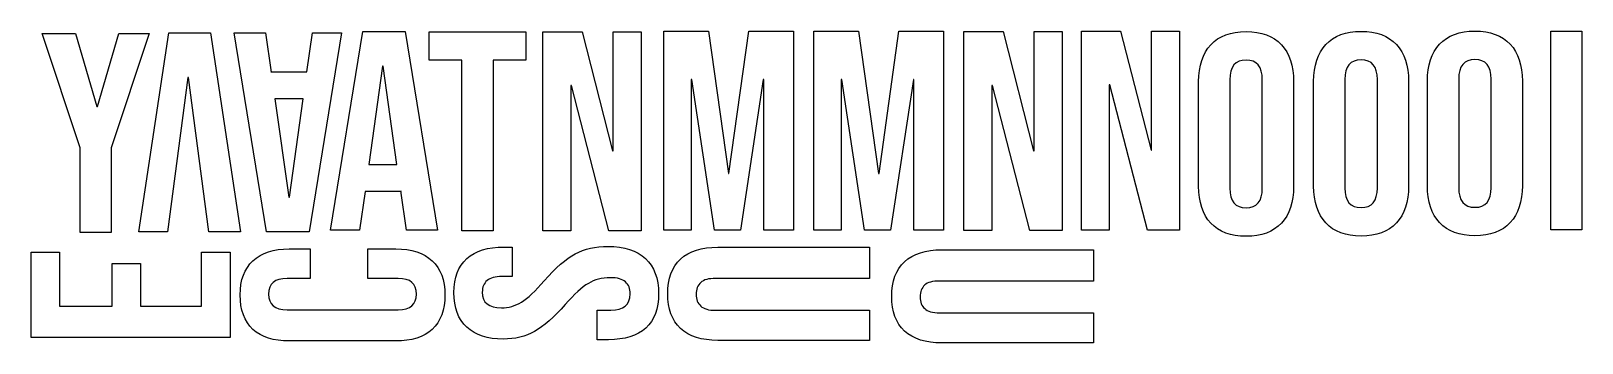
# Model space of a CAD drawing. Header units: inches. Extents: x 0.5 to 47.1, y 14.6 to 24.
import ezdxf

# ---------------------------------------------------------------- set-up
doc = ezdxf.new("R2010")
doc.units = ezdxf.units.IN
doc.layers.get('0').update_dxf_attribs({"linetype": 'CONTINUOUS'})

msp = doc.modelspace()

# ---------------------------------------------------------------- linework, layer by layer
at = {"color": 7}
for points in [[(1.964589, 20.493899), (0.828547, 23.927649), (1.827922, 23.927649), (2.468547, 21.732441), (2.485631, 21.732441), (3.126256, 23.927649), (4.040214, 23.927649), (2.904172, 20.493899), (2.904172, 17.948482), (1.964589, 17.948482)], [(6.785364, 17.9665), (5.837239, 17.9665), (5.222239, 22.604625), (5.205155, 22.604625), (4.590155, 17.9665), (3.727447, 17.9665), (4.632864, 23.945667), (5.879947, 23.945667)], [(8.843057, 17.966764), (7.570349, 17.966764), (6.596599, 23.94593), (7.536182, 23.94593), (7.707015, 22.758639), (7.707015, 22.775722), (8.774724, 22.775722), (8.945557, 23.94593), (9.816807, 23.94593)], [(10.460931, 23.989536), (11.73364, 23.989536), (12.70739, 18.01037), (11.767806, 18.01037), (11.596973, 19.197661), (11.596973, 19.180578), (10.529265, 19.180578), (10.358431, 18.01037), (9.487181, 18.01037)], [(13.433516, 23.123706), (12.451224, 23.123706), (12.451224, 23.977873), (15.35539, 23.977873), (15.35539, 23.123706), (14.373099, 23.123706), (14.373099, 17.998706), (13.433516, 17.998706)], [(15.87124, 23.977873), (17.04999, 23.977873), (17.963949, 20.398914), (17.981032, 20.398914), (17.981032, 23.977873), (18.818114, 23.977873), (18.818114, 17.998706), (17.852907, 17.998706), (16.725407, 22.363497), (16.708324, 22.363497), (16.708324, 17.998706), (15.87124, 17.998706)], [(19.501157, 23.99563), (20.842199, 23.99563), (21.440115, 19.716254), (21.457199, 19.716254), (22.055115, 23.99563), (23.396157, 23.99563), (23.396157, 18.016463), (22.507824, 18.016463), (22.507824, 22.543546), (22.49074, 22.543546), (21.807407, 18.016463), (21.021574, 18.016463), (20.33824, 22.543546), (20.321157, 22.543546), (20.321157, 18.016463), (19.501157, 18.016463)], [(24.00949, 23.992583), (25.350532, 23.992583), (25.948449, 19.713208), (25.965532, 19.713208), (26.563449, 23.992583), (27.90449, 23.992583), (27.90449, 18.013416), (27.016157, 18.013416), (27.016157, 22.5405), (26.999074, 22.5405), (26.31574, 18.013416), (25.529907, 18.013416), (24.846574, 22.5405), (24.82949, 22.5405), (24.82949, 18.013416), (24.00949, 18.013416)], [(28.516478, 23.980919), (29.695228, 23.980919), (30.609186, 20.401961), (30.626269, 20.401961), (30.626269, 23.980919), (31.463353, 23.980919), (31.463353, 18.001753), (30.498144, 18.001753), (29.370644, 22.366544), (29.353561, 22.366544), (29.353561, 18.001753), (28.516478, 18.001753)], [(32.045758, 23.998676), (33.224508, 23.998676), (34.138467, 20.419718), (34.15555, 20.419718), (34.15555, 23.998676), (34.992633, 23.998676), (34.992633, 18.019509), (34.027425, 18.019509), (32.899925, 22.384301), (32.882842, 22.384301), (32.882842, 18.019509), (32.045758, 18.019509)], [(46.143467, 23.999341), (47.08305, 23.999341), (47.08305, 18.020174), (46.143467, 18.020174)], [(11.485931, 19.992036), (11.06739, 22.947453), (11.050306, 22.947453), (10.640306, 19.992036)], [(7.818057, 21.964264), (8.236599, 19.008847), (8.253682, 19.008847), (8.663682, 21.964264)], [(36.993136, 18.684766)], [(40.448671, 18.69212)], [(43.866197, 18.70163)], [(36.993136, 17.830599)], [(40.448671, 17.837954)], [(43.866197, 17.847464)], [(0.491986, 14.787803), (0.491986, 17.350303), (1.346153, 17.350303), (1.346153, 15.727387), (2.926361, 15.727387), (2.926361, 17.017178), (3.780528, 17.017178), (3.780528, 15.727387), (5.616986, 15.727387), (5.616986, 17.350303), (6.471152, 17.350303), (6.471152, 14.787803)], [(12.924805, 16.068537)], [(19.344018, 16.108286)], [(19.619711, 16.103286)], [(26.347079, 16.02568)]]:
    msp.add_lwpolyline(points, close=True, dxfattribs=at)
for points in [[(35.566678, 19.333932), (35.566678, 22.477266)], [(36.506261, 22.537057), (36.506261, 19.274141)], [(37.480011, 19.274141), (37.480011, 22.537057)], [(38.419594, 22.477266), (38.419594, 19.333932)], [(39.022212, 19.341287), (39.022212, 22.48462)], [(39.961796, 22.544412), (39.961796, 19.281495)], [(40.935546, 19.281495), (40.935546, 22.544412)], [(41.875129, 22.48462), (41.875129, 19.341287)], [(42.439739, 19.350797), (42.439739, 22.49413)], [(43.379322, 22.553922), (43.379322, 19.291005)], [(44.353072, 19.291005), (44.353072, 22.553922)], [(45.292656, 22.49413), (45.292656, 19.350797)], [(8.243972, 17.452288), (8.876055, 17.452288), (8.876055, 16.563953), (8.18418, 16.563953)], [(11.523972, 16.563953), (10.610013, 16.563953), (10.610013, 17.452288), (11.455638, 17.452288)], [(14.697351, 17.50912), (14.94506, 17.50912), (14.94506, 16.620786), (14.63756, 16.620786)], [(21.123044, 17.504119), (25.684294, 17.504119), (25.684294, 16.564536), (21.054711, 16.564536)], [(27.850413, 17.426513), (32.411662, 17.426513), (32.411662, 16.48693), (27.782079, 16.48693)], [(8.18418, 15.624372), (11.523972, 15.624372)], [(17.840685, 14.724536), (17.499018, 14.724536), (17.499018, 15.61287), (17.909018, 15.61287)], [(21.054711, 15.607869), (25.684294, 15.607869), (25.684294, 14.702452), (21.123044, 14.702452)], [(27.782079, 15.530263), (32.411662, 15.530263), (32.411662, 14.624847), (27.850413, 14.624847)], [(11.455638, 14.684787), (8.243972, 14.684787)]]:
    msp.add_lwpolyline(points, dxfattribs=at)
for points in [[(35.933969, 23.587682), (36.178831, 23.849626), (36.531886, 23.980599), (36.993136, 23.980599)], [(36.993136, 23.980599), (37.454386, 23.980599), (37.807442, 23.849626), (38.052303, 23.587682)], [(39.389504, 23.595037), (39.634365, 23.856981), (39.987421, 23.987954), (40.448671, 23.987954)], [(40.448671, 23.987954), (40.909921, 23.987954), (41.262976, 23.856981), (41.507838, 23.595037)], [(42.807031, 23.604546), (43.051892, 23.866491), (43.404947, 23.997463), (43.866197, 23.997463)], [(43.866197, 23.997463), (44.327447, 23.997463), (44.680503, 23.866491), (44.925364, 23.604546)], [(35.566678, 22.477266), (35.566678, 22.955599), (35.689108, 23.325738), (35.933969, 23.587682)], [(38.052303, 23.587682), (38.297164, 23.325738), (38.419594, 22.955599), (38.419594, 22.477266)], [(39.022212, 22.48462), (39.022212, 22.962954), (39.144643, 23.333092), (39.389504, 23.595037)], [(41.507838, 23.595037), (41.752699, 23.333092), (41.875129, 22.962954), (41.875129, 22.48462)], [(42.439739, 22.49413), (42.439739, 22.972463), (42.562169, 23.342602), (42.807031, 23.604546)], [(44.925364, 23.604546), (45.170225, 23.342602), (45.292656, 22.972463), (45.292656, 22.49413)], [(36.993136, 23.126432), (36.668553, 23.126432), (36.506261, 22.929974), (36.506261, 22.537057)], [(37.480011, 22.537057), (37.480011, 22.929974), (37.317719, 23.126432), (36.993136, 23.126432)], [(40.448671, 23.133787), (40.124087, 23.133787), (39.961796, 22.937329), (39.961796, 22.544412)], [(40.935546, 22.544412), (40.935546, 22.937329), (40.773254, 23.133787), (40.448671, 23.133787)], [(43.866197, 23.143296), (43.541614, 23.143296), (43.379322, 22.946838), (43.379322, 22.553922)], [(44.353072, 22.553922), (44.353072, 22.946838), (44.190781, 23.143296), (43.866197, 23.143296)], [(35.933969, 18.223516), (35.689108, 18.48546), (35.566678, 18.855599), (35.566678, 19.333932)], [(36.506261, 19.274141), (36.506261, 18.881224), (36.668553, 18.684766), (36.993136, 18.684766)], [(36.993136, 18.684766), (37.317719, 18.684766), (37.480011, 18.881224), (37.480011, 19.274141)], [(38.419594, 19.333932), (38.419594, 18.855599), (38.297164, 18.48546), (38.052303, 18.223516)], [(39.389504, 18.23087), (39.144643, 18.492815), (39.022212, 18.862954), (39.022212, 19.341287)], [(39.961796, 19.281495), (39.961796, 18.888579), (40.124087, 18.69212), (40.448671, 18.69212)], [(40.448671, 18.69212), (40.773254, 18.69212), (40.935546, 18.888579), (40.935546, 19.281495)], [(41.875129, 19.341287), (41.875129, 18.862954), (41.752699, 18.492815), (41.507838, 18.23087)], [(42.807031, 18.24038), (42.562169, 18.502324), (42.439739, 18.872463), (42.439739, 19.350797)], [(43.379322, 19.291005), (43.379322, 18.898088), (43.541614, 18.70163), (43.866197, 18.70163)], [(43.866197, 18.70163), (44.190781, 18.70163), (44.353072, 18.898088), (44.353072, 19.291005)], [(45.292656, 19.350797), (45.292656, 18.872463), (45.170225, 18.502324), (44.925364, 18.24038)], [(36.993136, 17.830599), (36.531886, 17.830599), (36.178831, 17.961571), (35.933969, 18.223516)], [(38.052303, 18.223516), (37.807442, 17.961571), (37.454386, 17.830599), (36.993136, 17.830599)], [(40.448671, 17.837954), (39.987421, 17.837954), (39.634365, 17.968926), (39.389504, 18.23087)], [(41.507838, 18.23087), (41.262976, 17.968926), (40.909921, 17.837954), (40.448671, 17.837954)], [(43.866197, 17.847464), (43.404947, 17.847464), (43.051892, 17.978436), (42.807031, 18.24038)], [(44.925364, 18.24038), (44.680503, 17.978436), (44.327447, 17.847464), (43.866197, 17.847464)], [(7.15918, 17.093538), (7.41543, 17.332705), (7.777027, 17.452288), (8.243972, 17.452288)], [(11.455638, 17.452288), (11.922583, 17.452288), (12.28418, 17.332705), (12.54043, 17.093538)], [(13.586935, 17.158911), (13.843185, 17.392384), (14.213324, 17.50912), (14.697351, 17.50912)], [(15.910268, 16.492661), (16.251935, 16.885578), (16.562282, 17.156064), (16.84131, 17.30412)], [(16.84131, 17.30412), (17.120337, 17.452175), (17.447768, 17.526203), (17.823601, 17.526203)], [(17.823601, 17.526203), (18.313324, 17.526203), (18.689157, 17.403773), (18.951101, 17.158911)], [(20.004086, 17.145369), (20.266031, 17.384536), (20.639017, 17.504119), (21.123044, 17.504119)], [(26.731454, 17.067763), (26.993399, 17.30693), (27.366385, 17.426513), (27.850413, 17.426513)], [(6.774806, 16.068537), (6.774806, 16.518399), (6.902931, 16.860066), (7.15918, 17.093538)], [(12.54043, 17.093538), (12.79668, 16.860066), (12.924805, 16.518399), (12.924805, 16.068537)], [(13.194018, 16.142453), (13.194018, 16.592314), (13.324991, 16.931134), (13.586935, 17.158911)], [(18.951101, 17.158911), (19.213046, 16.919745), (19.344018, 16.569536), (19.344018, 16.108286)], [(19.619711, 16.103286), (19.619711, 16.558841), (19.747836, 16.906203), (20.004086, 17.145369)], [(26.347079, 16.02568), (26.347079, 16.481236), (26.475204, 16.828597), (26.731454, 17.067763)], [(8.18418, 16.563953), (7.814042, 16.563953), (7.628973, 16.407357), (7.628973, 16.094163)], [(12.070638, 16.094163), (12.070638, 16.407357), (11.888416, 16.563953), (11.523972, 16.563953)], [(14.193393, 16.501203), (14.096587, 16.421481), (14.048185, 16.304745), (14.048185, 16.150995)], [(14.63756, 16.620786), (14.43256, 16.620786), (14.284504, 16.580925), (14.193393, 16.501203)], [(15.226935, 15.852036), (15.414851, 15.97162), (15.642629, 16.185161), (15.910268, 16.492661)], [(17.234226, 16.415786), (17.040615, 16.301898), (16.80999, 16.091203), (16.542351, 15.783703)], [(17.891935, 16.58662), (17.641379, 16.58662), (17.422143, 16.529675), (17.234226, 16.415786)], [(18.353185, 16.458495), (18.256379, 16.543911), (18.102629, 16.58662), (17.891935, 16.58662)], [(18.489851, 16.099745), (18.489851, 16.259189), (18.444296, 16.378773), (18.353185, 16.458495)], [(20.610544, 16.444952), (20.519433, 16.359536), (20.473878, 16.239953), (20.473878, 16.086202)], [(21.054711, 16.564536), (20.849711, 16.564536), (20.701656, 16.524675), (20.610544, 16.444952)], [(27.337913, 16.367347), (27.246801, 16.28193), (27.201246, 16.162347), (27.201246, 16.008597)], [(27.782079, 16.48693), (27.577079, 16.48693), (27.429024, 16.447069), (27.337913, 16.367347)], [(7.15918, 15.034995), (6.902931, 15.274162), (6.774806, 15.618676), (6.774806, 16.068537)], [(7.628973, 16.094163), (7.628973, 15.780969), (7.814042, 15.624372), (8.18418, 15.624372)], [(11.523972, 15.624372), (11.888416, 15.624372), (12.070638, 15.780969), (12.070638, 16.094163)], [(12.924805, 16.068537), (12.924805, 15.618676), (12.79668, 15.274162), (12.540431, 15.034995)], [(13.586935, 15.10037), (13.324991, 15.339536), (13.194018, 15.686898), (13.194018, 16.142453)], [(14.048185, 16.150995), (14.048185, 15.8378), (14.238949, 15.681203), (14.620476, 15.681203)], [(14.620476, 15.681203), (14.836865, 15.681203), (15.039018, 15.738148), (15.226935, 15.852036)], [(17.909018, 15.61287), (18.29624, 15.61287), (18.489851, 15.775161), (18.489851, 16.099745)], [(19.344018, 16.108286), (19.344018, 15.652731), (19.215893, 15.308217), (18.959643, 15.074745)], [(20.004086, 15.061203), (19.747836, 15.300369), (19.619711, 15.64773), (19.619711, 16.103286)], [(20.473878, 16.086202), (20.473878, 15.932452), (20.519433, 15.815716), (20.610544, 15.735994)], [(26.731454, 14.983597), (26.475204, 15.222763), (26.347079, 15.570125), (26.347079, 16.02568)], [(27.201246, 16.008597), (27.201246, 15.854847), (27.246801, 15.738111), (27.337913, 15.658388)], [(16.542351, 15.783703), (16.200685, 15.396481), (15.893185, 15.125995), (15.619851, 14.972245)], [(20.610544, 15.735994), (20.701656, 15.650577), (20.849711, 15.607869), (21.054711, 15.607869)], [(27.337913, 15.658388), (27.429024, 15.572972), (27.577079, 15.530263), (27.782079, 15.530263)], [(8.243972, 14.684787), (7.777027, 14.684787), (7.41543, 14.801523), (7.15918, 15.034995)], [(12.540431, 15.034995), (12.28418, 14.801523), (11.922583, 14.684787), (11.455638, 14.684787)], [(14.680268, 14.74162), (14.207629, 14.74162), (13.843185, 14.861203), (13.586935, 15.10037)], [(15.619851, 14.972245), (15.340824, 14.818495), (15.027629, 14.74162), (14.680268, 14.74162)], [(18.959643, 15.074745), (18.697699, 14.841273), (18.324713, 14.724536), (17.840685, 14.724536)], [(21.123044, 14.702452), (20.639017, 14.702452), (20.266031, 14.822036), (20.004086, 15.061203)], [(27.850413, 14.624847), (27.366385, 14.624847), (26.993399, 14.74443), (26.731454, 14.983597)]]:
    msp.add_open_spline(points, degree=3, dxfattribs=at)

doc.saveas('drawing.dxf')
